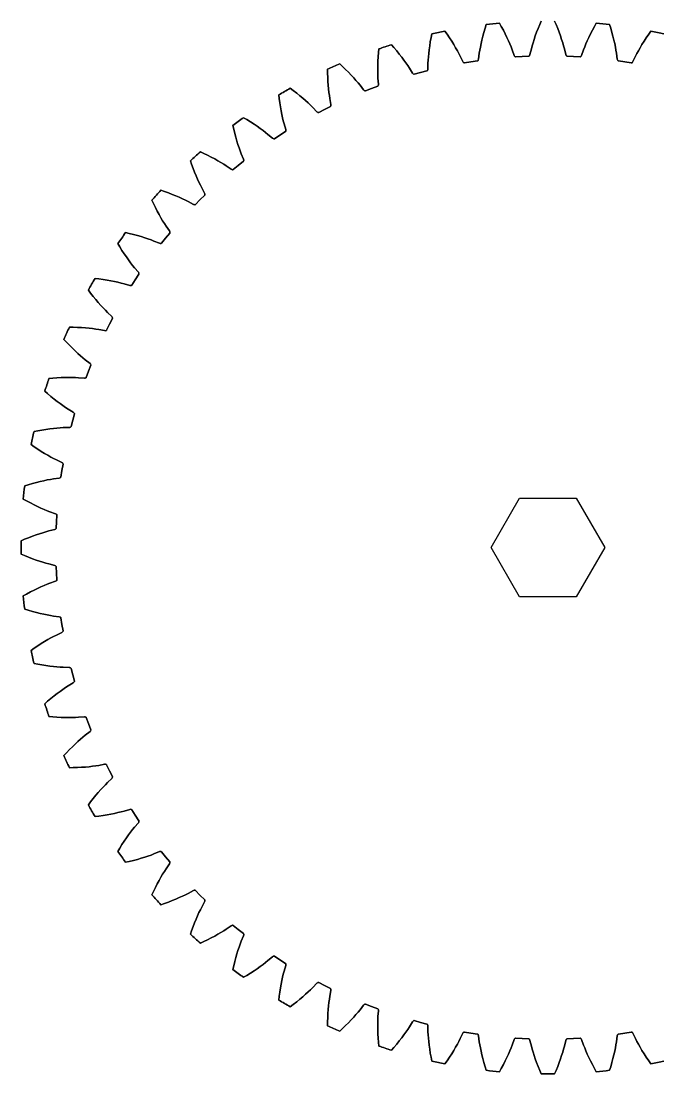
# Model space of a CAD drawing. Header units: millimetres. Extents: x 6 to 165, y 3 to 136.
# Drawn here: x 88.1 to 125.9, y 3.4 to 65.3 of the extents above; entities that cross this region are included whole.
import ezdxf

# ---------------------------------------------------------------- set-up
doc = ezdxf.new("R2010")
doc.units = ezdxf.units.MM
doc.layers.add('layer3', color=7, linetype='Continuous')

msp = doc.modelspace()

# ---------------------------------------------------------------- linework, layer by layer
at = {"color": 1}
msp.add_lwpolyline([(117.378, 31.452), (115.705, 34.35), (117.378, 37.249), (120.724, 37.249), (122.398, 34.35), (120.724, 31.452)], close=True, dxfattribs=at)
at = {"layer": 'layer3', "color": 1}
for points in [[(113.119, 64.572), (112.991, 64.752), (113.119, 64.572), (113.261, 64.363), (113.393, 64.16), (113.514, 63.966), (113.624, 63.78), (113.725, 63.601), (113.815, 63.433), (113.897, 63.273), (114.049, 62.957), (114.075, 62.918), (114.1, 62.893), (114.124, 62.881), (114.141, 62.881), (114.522, 62.944), (114.905, 63.002), (114.921, 63.007), (114.94, 63.026), (114.956, 63.057), (114.969, 63.102), (115.016, 63.451), (115.044, 63.628), (115.078, 63.816), (115.119, 64.017), (115.166, 64.228), (115.221, 64.449), (115.283, 64.683), (115.354, 64.926), (115.42, 65.137), (115.354, 64.926), (115.283, 64.683), (115.221, 64.449), (115.166, 64.228), (115.119, 64.017), (115.078, 63.816), (115.044, 63.628), (115.016, 63.451), (114.969, 63.102), (114.956, 63.057), (114.94, 63.026), (114.921, 63.007), (114.905, 63.002), (114.522, 62.944), (114.141, 62.881), (114.124, 62.881), (114.1, 62.893), (114.075, 62.918), (114.049, 62.957), (113.897, 63.273), (113.815, 63.433), (113.725, 63.601), (113.624, 63.78), (113.514, 63.966), (113.393, 64.16), (113.261, 64.363)], [(116.31, 65.026), (116.202, 65.219), (116.31, 65.026), (116.43, 64.803), (116.54, 64.588), (116.64, 64.383), (116.73, 64.186), (116.812, 63.998), (116.884, 63.821), (116.948, 63.654), (117.066, 63.323), (117.088, 63.282), (117.111, 63.254), (117.133, 63.24), (117.15, 63.238), (117.536, 63.261), (117.922, 63.279), (117.939, 63.282), (117.96, 63.298), (117.979, 63.328), (117.997, 63.372), (118.079, 63.713), (118.126, 63.886), (118.179, 64.069), (118.241, 64.265), (118.31, 64.47), (118.388, 64.685), (118.475, 64.911), (118.571, 65.145), (118.658, 65.348), (118.571, 65.145), (118.475, 64.911), (118.388, 64.685), (118.31, 64.47), (118.241, 64.265), (118.179, 64.069), (118.126, 63.886), (118.079, 63.713), (117.997, 63.372), (117.979, 63.328), (117.96, 63.298), (117.939, 63.282), (117.922, 63.279), (117.536, 63.261), (117.15, 63.238), (117.133, 63.24), (117.111, 63.254), (117.088, 63.282), (117.066, 63.323), (116.948, 63.654), (116.884, 63.821), (116.812, 63.998), (116.73, 64.186), (116.64, 64.383), (116.54, 64.588), (116.43, 64.803)], [(119.532, 65.145), (119.444, 65.348), (119.532, 65.145), (119.628, 64.911), (119.715, 64.685), (119.792, 64.47), (119.861, 64.265), (119.923, 64.069), (119.976, 63.886), (120.023, 63.713), (120.106, 63.372), (120.123, 63.328), (120.143, 63.298), (120.164, 63.282), (120.18, 63.279), (120.566, 63.261), (120.952, 63.238), (120.969, 63.24), (120.992, 63.254), (121.014, 63.282), (121.036, 63.323), (121.154, 63.654), (121.218, 63.821), (121.291, 63.998), (121.372, 64.186), (121.463, 64.383), (121.562, 64.588), (121.672, 64.803), (121.792, 65.026), (121.901, 65.219), (121.792, 65.026), (121.672, 64.803), (121.562, 64.588), (121.463, 64.383), (121.372, 64.186), (121.291, 63.998), (121.218, 63.821), (121.154, 63.654), (121.036, 63.323), (121.014, 63.282), (120.992, 63.254), (120.969, 63.24), (120.952, 63.238), (120.566, 63.261), (120.18, 63.279), (120.164, 63.282), (120.143, 63.298), (120.123, 63.328), (120.106, 63.372), (120.023, 63.713), (119.976, 63.886), (119.923, 64.069), (119.861, 64.265), (119.792, 64.47), (119.715, 64.685), (119.628, 64.911)], [(122.748, 64.926), (122.682, 65.137), (122.748, 64.926), (122.819, 64.683), (122.882, 64.449), (122.936, 64.228), (122.984, 64.017), (123.025, 63.816), (123.059, 63.628), (123.087, 63.451), (123.133, 63.102), (123.146, 63.057), (123.163, 63.026), (123.182, 63.007), (123.198, 63.002), (123.58, 62.944), (123.962, 62.881), (123.978, 62.881), (124.002, 62.893), (124.027, 62.918), (124.054, 62.957), (124.206, 63.273), (124.287, 63.433), (124.377, 63.601), (124.478, 63.78), (124.589, 63.966), (124.709, 64.16), (124.841, 64.363), (124.984, 64.572), (125.112, 64.752), (124.984, 64.572), (124.841, 64.363), (124.709, 64.16), (124.589, 63.966), (124.478, 63.78), (124.377, 63.601), (124.287, 63.433), (124.206, 63.273), (124.054, 62.957), (124.027, 62.918), (124.002, 62.893), (123.978, 62.881), (123.962, 62.881), (123.58, 62.944), (123.198, 63.002), (123.182, 63.007), (123.163, 63.026), (123.146, 63.057), (123.133, 63.102), (123.087, 63.451), (123.059, 63.628), (123.025, 63.816), (122.984, 64.017), (122.936, 64.228), (122.882, 64.449), (122.819, 64.683)], [(109.992, 63.786), (109.846, 63.952), (109.992, 63.786), (110.156, 63.593), (110.308, 63.405), (110.448, 63.225), (110.577, 63.051), (110.697, 62.884), (110.804, 62.726), (110.902, 62.576), (111.086, 62.277), (111.116, 62.241), (111.144, 62.219), (111.169, 62.21), (111.185, 62.212), (111.558, 62.314), (111.933, 62.412), (111.948, 62.418), (111.965, 62.439), (111.978, 62.472), (111.986, 62.518), (111.996, 62.869), (112.005, 63.048), (112.02, 63.239), (112.039, 63.443), (112.064, 63.658), (112.095, 63.884), (112.133, 64.123), (112.179, 64.372), (112.222, 64.589), (112.179, 64.372), (112.133, 64.123), (112.095, 63.884), (112.064, 63.658), (112.039, 63.443), (112.02, 63.239), (112.005, 63.048), (111.996, 62.869), (111.986, 62.518), (111.978, 62.472), (111.965, 62.439), (111.948, 62.418), (111.933, 62.412), (111.558, 62.314), (111.185, 62.212), (111.169, 62.21), (111.144, 62.219), (111.116, 62.241), (111.086, 62.277), (110.902, 62.576), (110.804, 62.726), (110.697, 62.884), (110.577, 63.051), (110.448, 63.225), (110.308, 63.405), (110.156, 63.593)], [(106.965, 62.678), (106.802, 62.828), (106.965, 62.678), (107.148, 62.503), (107.319, 62.332), (107.477, 62.168), (107.624, 62.008), (107.76, 61.855), (107.883, 61.709), (107.996, 61.57), (108.21, 61.291), (108.244, 61.259), (108.274, 61.24), (108.3, 61.233), (108.316, 61.237), (108.676, 61.378), (109.038, 61.514), (109.053, 61.522), (109.068, 61.544), (109.077, 61.579), (109.08, 61.625), (109.053, 61.976), (109.044, 62.155), (109.038, 62.346), (109.037, 62.551), (109.039, 62.767), (109.046, 62.995), (109.059, 63.237), (109.078, 63.489), (109.099, 63.709), (109.078, 63.489), (109.059, 63.237), (109.046, 62.995), (109.039, 62.767), (109.037, 62.551), (109.038, 62.346), (109.044, 62.155), (109.053, 61.976), (109.08, 61.625), (109.077, 61.579), (109.068, 61.544), (109.053, 61.522), (109.038, 61.514), (108.676, 61.378), (108.316, 61.237), (108.3, 61.233), (108.274, 61.24), (108.244, 61.259), (108.21, 61.291), (107.996, 61.57), (107.883, 61.709), (107.76, 61.855), (107.624, 62.008), (107.477, 62.168), (107.319, 62.332), (107.148, 62.503)], [(104.07, 61.26), (103.893, 61.392), (104.07, 61.26), (104.27, 61.105), (104.458, 60.953), (104.633, 60.805), (104.795, 60.662), (104.947, 60.524), (105.085, 60.392), (105.211, 60.265), (105.454, 60.011), (105.491, 59.982), (105.522, 59.966), (105.549, 59.962), (105.565, 59.967), (105.908, 60.145), (106.254, 60.318), (106.267, 60.328), (106.28, 60.352), (106.286, 60.387), (106.284, 60.434), (106.221, 60.779), (106.193, 60.956), (106.167, 61.146), (106.144, 61.349), (106.124, 61.565), (106.107, 61.793), (106.095, 62.034), (106.087, 62.287), (106.084, 62.508), (106.087, 62.287), (106.095, 62.034), (106.107, 61.793), (106.124, 61.565), (106.144, 61.349), (106.167, 61.146), (106.193, 60.956), (106.221, 60.779), (106.284, 60.434), (106.286, 60.387), (106.28, 60.352), (106.267, 60.328), (106.254, 60.318), (105.908, 60.145), (105.565, 59.967), (105.549, 59.962), (105.522, 59.966), (105.491, 59.982), (105.454, 60.011), (105.211, 60.265), (105.085, 60.392), (104.947, 60.524), (104.795, 60.662), (104.633, 60.805), (104.458, 60.953), (104.27, 61.105)], [(101.339, 59.546), (101.149, 59.659), (101.339, 59.546), (101.555, 59.413), (101.758, 59.281), (101.946, 59.153), (102.123, 59.028), (102.288, 58.906), (102.439, 58.789), (102.578, 58.676), (102.846, 58.449), (102.886, 58.424), (102.919, 58.411), (102.946, 58.41), (102.961, 58.417), (103.284, 58.63), (103.61, 58.839), (103.622, 58.85), (103.632, 58.874), (103.634, 58.91), (103.627, 58.956), (103.528, 59.293), (103.482, 59.467), (103.437, 59.652), (103.392, 59.852), (103.35, 60.065), (103.309, 60.289), (103.272, 60.528), (103.238, 60.779), (103.212, 60.999), (103.238, 60.779), (103.272, 60.528), (103.309, 60.289), (103.35, 60.065), (103.392, 59.852), (103.437, 59.652), (103.482, 59.467), (103.528, 59.293), (103.627, 58.956), (103.634, 58.91), (103.632, 58.874), (103.622, 58.85), (103.61, 58.839), (103.284, 58.63), (102.961, 58.417), (102.946, 58.41), (102.919, 58.411), (102.886, 58.424), (102.846, 58.449), (102.578, 58.676), (102.439, 58.789), (102.288, 58.906), (102.123, 59.028), (101.946, 59.153), (101.758, 59.281), (101.555, 59.413)], [(98.803, 57.557), (98.602, 57.649), (98.803, 57.557), (99.031, 57.447), (99.246, 57.337), (99.448, 57.23), (99.636, 57.124), (99.813, 57.019), (99.975, 56.919), (100.126, 56.821), (100.416, 56.623), (100.458, 56.602), (100.492, 56.593), (100.519, 56.595), (100.533, 56.604), (100.832, 56.849), (101.134, 57.09), (101.146, 57.103), (101.153, 57.128), (101.151, 57.164), (101.14, 57.209), (101.006, 57.534), (100.942, 57.702), (100.878, 57.881), (100.812, 58.076), (100.748, 58.283), (100.684, 58.502), (100.622, 58.735), (100.562, 58.981), (100.513, 59.197), (100.562, 58.981), (100.622, 58.735), (100.684, 58.502), (100.748, 58.283), (100.812, 58.076), (100.878, 57.881), (100.942, 57.702), (101.006, 57.534), (101.14, 57.209), (101.151, 57.164), (101.153, 57.128), (101.146, 57.103), (101.134, 57.09), (100.832, 56.849), (100.533, 56.604), (100.519, 56.595), (100.492, 56.593), (100.458, 56.602), (100.416, 56.623), (100.126, 56.821), (99.975, 56.919), (99.813, 57.019), (99.636, 57.124), (99.448, 57.23), (99.246, 57.337), (99.031, 57.447)], [(98.856, 55.093), (98.58, 54.821), (98.856, 55.093), (98.866, 55.106), (98.87, 55.133), (98.865, 55.168), (98.849, 55.212), (98.682, 55.521), (98.6, 55.681), (98.518, 55.853), (98.432, 56.039), (98.346, 56.238), (98.261, 56.449), (98.174, 56.675), (98.089, 56.914), (98.018, 57.123), (98.089, 56.914), (98.174, 56.675), (98.261, 56.449), (98.346, 56.238), (98.432, 56.039), (98.518, 55.853), (98.6, 55.681), (98.682, 55.521), (98.849, 55.212), (98.865, 55.168), (98.87, 55.133), (98.866, 55.106)], [(96.488, 55.313), (96.278, 55.384), (96.488, 55.313), (96.726, 55.228), (96.952, 55.141), (97.163, 55.055), (97.362, 54.969), (97.549, 54.884), (97.721, 54.801), (97.881, 54.72), (98.19, 54.553), (98.234, 54.537), (98.269, 54.531), (98.295, 54.536), (98.309, 54.546), (98.58, 54.821), (98.309, 54.546), (98.295, 54.536), (98.269, 54.531), (98.234, 54.537), (98.19, 54.553), (97.881, 54.72), (97.721, 54.801), (97.549, 54.884), (97.362, 54.969), (97.163, 55.055), (96.952, 55.141), (96.726, 55.228)], [(94.42, 52.84), (94.205, 52.888), (94.42, 52.84), (94.666, 52.78), (94.9, 52.717), (95.119, 52.654), (95.326, 52.589), (95.52, 52.524), (95.7, 52.46), (95.867, 52.395), (96.192, 52.262), (96.238, 52.25), (96.273, 52.249), (96.299, 52.256), (96.311, 52.267), (96.553, 52.569), (96.798, 52.868), (96.807, 52.883), (96.808, 52.909), (96.799, 52.944), (96.779, 52.986), (96.58, 53.276), (96.483, 53.426), (96.382, 53.589), (96.278, 53.765), (96.172, 53.954), (96.064, 54.155), (95.955, 54.371), (95.845, 54.599), (95.753, 54.8), (95.845, 54.599), (95.955, 54.371), (96.064, 54.155), (96.172, 53.954), (96.278, 53.765), (96.382, 53.589), (96.483, 53.426), (96.58, 53.276), (96.779, 52.986), (96.799, 52.944), (96.808, 52.909), (96.807, 52.883), (96.798, 52.868), (96.553, 52.569), (96.311, 52.267), (96.299, 52.256), (96.273, 52.249), (96.238, 52.25), (96.192, 52.262), (95.867, 52.395), (95.7, 52.46), (95.52, 52.524), (95.326, 52.589), (95.119, 52.654), (94.9, 52.717), (94.666, 52.78)], [(92.623, 50.164), (92.403, 50.189), (92.623, 50.164), (92.874, 50.13), (93.112, 50.092), (93.337, 50.052), (93.549, 50.009), (93.75, 49.965), (93.935, 49.919), (94.108, 49.873), (94.445, 49.774), (94.492, 49.768), (94.527, 49.77), (94.552, 49.78), (94.563, 49.792), (94.772, 50.118), (94.984, 50.441), (94.991, 50.456), (94.99, 50.483), (94.978, 50.516), (94.953, 50.556), (94.725, 50.823), (94.613, 50.963), (94.496, 51.114), (94.373, 51.279), (94.248, 51.455), (94.12, 51.644), (93.989, 51.847), (93.855, 52.062), (93.743, 52.253), (93.855, 52.062), (93.989, 51.847), (94.12, 51.644), (94.248, 51.455), (94.373, 51.279), (94.496, 51.114), (94.613, 50.963), (94.725, 50.823), (94.953, 50.556), (94.978, 50.516), (94.99, 50.483), (94.991, 50.456), (94.984, 50.441), (94.772, 50.118), (94.563, 49.792), (94.552, 49.78), (94.527, 49.77), (94.492, 49.768), (94.445, 49.774), (94.108, 49.873), (93.935, 49.919), (93.75, 49.965), (93.549, 50.009), (93.337, 50.052), (93.112, 50.092), (92.874, 50.13)], [(91.114, 47.315), (90.893, 47.317), (91.114, 47.315), (91.368, 47.307), (91.609, 47.295), (91.837, 47.278), (92.052, 47.258), (92.256, 47.235), (92.445, 47.209), (92.622, 47.181), (92.968, 47.118), (93.015, 47.116), (93.05, 47.122), (93.073, 47.134), (93.083, 47.148), (93.257, 47.494), (93.434, 47.837), (93.44, 47.853), (93.436, 47.879), (93.42, 47.911), (93.391, 47.948), (93.137, 48.19), (93.01, 48.317), (92.878, 48.455), (92.739, 48.606), (92.596, 48.769), (92.449, 48.943), (92.297, 49.131), (92.142, 49.332), (92.01, 49.509), (92.142, 49.332), (92.297, 49.131), (92.449, 48.943), (92.596, 48.769), (92.739, 48.606), (92.878, 48.455), (93.01, 48.317), (93.137, 48.19), (93.391, 47.948), (93.42, 47.911), (93.436, 47.879), (93.44, 47.853), (93.434, 47.837), (93.257, 47.494), (93.083, 47.148), (93.073, 47.134), (93.05, 47.122), (93.015, 47.116), (92.968, 47.118), (92.622, 47.181), (92.445, 47.209), (92.256, 47.235), (92.052, 47.258), (91.837, 47.278), (91.609, 47.295), (91.368, 47.307)], [(89.912, 44.324), (89.692, 44.303), (89.912, 44.324), (90.165, 44.342), (90.406, 44.355), (90.634, 44.363), (90.851, 44.365), (91.056, 44.363), (91.247, 44.357), (91.426, 44.348), (91.776, 44.321), (91.823, 44.325), (91.857, 44.334), (91.88, 44.349), (91.888, 44.363), (92.024, 44.725), (92.165, 45.085), (92.169, 45.102), (92.162, 45.128), (92.143, 45.158), (92.11, 45.191), (91.832, 45.406), (91.693, 45.519), (91.547, 45.642), (91.393, 45.778), (91.234, 45.925), (91.07, 46.083), (90.899, 46.254), (90.724, 46.437), (90.574, 46.599), (90.724, 46.437), (90.899, 46.254), (91.07, 46.083), (91.234, 45.925), (91.393, 45.778), (91.547, 45.642), (91.693, 45.519), (91.832, 45.406), (92.11, 45.191), (92.143, 45.158), (92.162, 45.128), (92.169, 45.102), (92.165, 45.085), (92.024, 44.725), (91.888, 44.363), (91.88, 44.349), (91.857, 44.334), (91.823, 44.325), (91.776, 44.321), (91.426, 44.348), (91.247, 44.357), (91.056, 44.363), (90.851, 44.365), (90.634, 44.363), (90.406, 44.355), (90.165, 44.342)], [(89.03, 41.223), (88.813, 41.179), (89.03, 41.223), (89.279, 41.268), (89.518, 41.306), (89.744, 41.337), (89.959, 41.363), (90.163, 41.382), (90.353, 41.396), (90.532, 41.406), (90.883, 41.416), (90.93, 41.424), (90.963, 41.437), (90.983, 41.454), (90.99, 41.469), (91.088, 41.843), (91.19, 42.216), (91.192, 42.233), (91.183, 42.258), (91.16, 42.286), (91.125, 42.316), (90.825, 42.5), (90.675, 42.598), (90.517, 42.705), (90.35, 42.824), (90.177, 42.953), (89.996, 43.093), (89.809, 43.246), (89.615, 43.409), (89.449, 43.556), (89.615, 43.409), (89.809, 43.246), (89.996, 43.093), (90.177, 42.953), (90.35, 42.824), (90.517, 42.705), (90.675, 42.598), (90.825, 42.5), (91.125, 42.316), (91.16, 42.286), (91.183, 42.258), (91.192, 42.233), (91.19, 42.216), (91.088, 41.843), (90.99, 41.469), (90.983, 41.454), (90.963, 41.437), (90.93, 41.424), (90.883, 41.416), (90.532, 41.406), (90.353, 41.396), (90.163, 41.382), (89.959, 41.363), (89.744, 41.337), (89.518, 41.306), (89.279, 41.268)], [(88.476, 38.047), (88.265, 37.981), (88.476, 38.047), (88.719, 38.118), (88.952, 38.181), (89.174, 38.236), (89.385, 38.283), (89.586, 38.324), (89.774, 38.358), (89.951, 38.386), (90.299, 38.433), (90.344, 38.446), (90.376, 38.462), (90.395, 38.481), (90.4, 38.497), (90.458, 38.879), (90.521, 39.261), (90.521, 39.278), (90.509, 39.301), (90.484, 39.327), (90.445, 39.353), (90.128, 39.505), (89.969, 39.586), (89.8, 39.677), (89.622, 39.778), (89.435, 39.888), (89.242, 40.008), (89.039, 40.14), (88.83, 40.283), (88.649, 40.411), (88.83, 40.283), (89.039, 40.14), (89.242, 40.008), (89.435, 39.888), (89.622, 39.778), (89.8, 39.677), (89.969, 39.586), (90.128, 39.505), (90.445, 39.353), (90.484, 39.327), (90.509, 39.301), (90.521, 39.278), (90.521, 39.261), (90.458, 38.879), (90.4, 38.497), (90.395, 38.481), (90.376, 38.462), (90.344, 38.446), (90.299, 38.433), (89.951, 38.386), (89.774, 38.358), (89.586, 38.324), (89.385, 38.283), (89.174, 38.236), (88.952, 38.181), (88.719, 38.118)], [(88.257, 34.831), (88.054, 34.743), (88.257, 34.831), (88.491, 34.927), (88.717, 35.014), (88.931, 35.091), (89.136, 35.161), (89.332, 35.222), (89.516, 35.276), (89.689, 35.322), (90.03, 35.405), (90.073, 35.422), (90.103, 35.442), (90.12, 35.463), (90.123, 35.479), (90.141, 35.866), (90.164, 36.252), (90.162, 36.268), (90.148, 36.291), (90.12, 36.313), (90.079, 36.335), (89.748, 36.453), (89.581, 36.518), (89.404, 36.59), (89.216, 36.672), (89.019, 36.762), (88.814, 36.862), (88.598, 36.972), (88.375, 37.091), (88.182, 37.2), (88.375, 37.091), (88.598, 36.972), (88.814, 36.862), (89.019, 36.762), (89.216, 36.672), (89.404, 36.59), (89.581, 36.518), (89.748, 36.453), (90.079, 36.335), (90.12, 36.313), (90.148, 36.291), (90.162, 36.268), (90.164, 36.252), (90.141, 35.866), (90.123, 35.479), (90.12, 35.463), (90.103, 35.442), (90.073, 35.422), (90.03, 35.405), (89.689, 35.322), (89.516, 35.276), (89.332, 35.222), (89.136, 35.161), (88.931, 35.091), (88.717, 35.014), (88.491, 34.927)], [(88.375, 31.61), (88.182, 31.501), (88.375, 31.61), (88.598, 31.729), (88.814, 31.839), (89.019, 31.939), (89.216, 32.029), (89.404, 32.111), (89.581, 32.183), (89.748, 32.248), (90.079, 32.366), (90.12, 32.388), (90.148, 32.41), (90.162, 32.433), (90.164, 32.449), (90.141, 32.835), (90.123, 33.222), (90.12, 33.238), (90.103, 33.259), (90.073, 33.279), (90.03, 33.296), (89.689, 33.379), (89.516, 33.425), (89.332, 33.479), (89.136, 33.54), (88.931, 33.61), (88.717, 33.687), (88.491, 33.774), (88.257, 33.87), (88.054, 33.958), (88.257, 33.87), (88.491, 33.774), (88.717, 33.687), (88.931, 33.61), (89.136, 33.54), (89.332, 33.479), (89.516, 33.425), (89.689, 33.379), (90.03, 33.296), (90.073, 33.279), (90.103, 33.259), (90.12, 33.238), (90.123, 33.222), (90.141, 32.835), (90.164, 32.449), (90.162, 32.433), (90.148, 32.41), (90.12, 32.388), (90.079, 32.366), (89.748, 32.248), (89.581, 32.183), (89.404, 32.111), (89.216, 32.029), (89.019, 31.939), (88.814, 31.839), (88.598, 31.729)], [(88.83, 28.418), (88.649, 28.29), (88.83, 28.418), (89.039, 28.561), (89.242, 28.692), (89.435, 28.813), (89.622, 28.923), (89.8, 29.024), (89.969, 29.115), (90.128, 29.196), (90.445, 29.348), (90.484, 29.374), (90.509, 29.4), (90.521, 29.423), (90.521, 29.44), (90.458, 29.822), (90.4, 30.204), (90.395, 30.22), (90.376, 30.239), (90.344, 30.255), (90.299, 30.268), (89.951, 30.315), (89.774, 30.343), (89.586, 30.377), (89.385, 30.418), (89.174, 30.465), (88.952, 30.52), (88.719, 30.583), (88.476, 30.654), (88.265, 30.72), (88.476, 30.654), (88.719, 30.583), (88.952, 30.52), (89.174, 30.465), (89.385, 30.418), (89.586, 30.377), (89.774, 30.343), (89.951, 30.315), (90.299, 30.268), (90.344, 30.255), (90.376, 30.239), (90.395, 30.22), (90.4, 30.204), (90.458, 29.822), (90.521, 29.44), (90.521, 29.423), (90.509, 29.4), (90.484, 29.374), (90.445, 29.348), (90.128, 29.196), (89.969, 29.115), (89.8, 29.024), (89.622, 28.923), (89.435, 28.813), (89.242, 28.692), (89.039, 28.561)], [(89.615, 25.292), (89.449, 25.145), (89.615, 25.292), (89.809, 25.455), (89.996, 25.608), (90.177, 25.748), (90.35, 25.877), (90.517, 25.996), (90.675, 26.103), (90.825, 26.201), (91.125, 26.385), (91.16, 26.415), (91.183, 26.443), (91.192, 26.468), (91.19, 26.485), (91.088, 26.858), (90.99, 27.232), (90.983, 27.247), (90.963, 27.264), (90.93, 27.277), (90.883, 27.285), (90.532, 27.295), (90.353, 27.305), (90.163, 27.319), (89.959, 27.338), (89.744, 27.364), (89.518, 27.395), (89.279, 27.433), (89.03, 27.478), (88.813, 27.522), (89.03, 27.478), (89.279, 27.433), (89.518, 27.395), (89.744, 27.364), (89.959, 27.338), (90.163, 27.319), (90.353, 27.305), (90.532, 27.295), (90.883, 27.285), (90.93, 27.277), (90.963, 27.264), (90.983, 27.247), (90.99, 27.232), (91.088, 26.858), (91.19, 26.485), (91.192, 26.468), (91.183, 26.443), (91.16, 26.415), (91.125, 26.385), (90.825, 26.201), (90.675, 26.103), (90.517, 25.996), (90.35, 25.877), (90.177, 25.748), (89.996, 25.608), (89.809, 25.455)], [(90.724, 22.264), (90.574, 22.102), (90.724, 22.264), (90.899, 22.447), (91.07, 22.618), (91.234, 22.776), (91.393, 22.923), (91.547, 23.059), (91.693, 23.182), (91.832, 23.295), (92.11, 23.51), (92.143, 23.543), (92.162, 23.573), (92.169, 23.599), (92.165, 23.616), (92.024, 23.976), (91.888, 24.338), (91.88, 24.352), (91.857, 24.367), (91.823, 24.376), (91.776, 24.38), (91.426, 24.353), (91.247, 24.344), (91.056, 24.338), (90.851, 24.336), (90.634, 24.338), (90.406, 24.346), (90.165, 24.359), (89.912, 24.377), (89.692, 24.398), (89.912, 24.377), (90.165, 24.359), (90.406, 24.346), (90.634, 24.338), (90.851, 24.336), (91.056, 24.338), (91.247, 24.344), (91.426, 24.353), (91.776, 24.38), (91.823, 24.376), (91.857, 24.367), (91.88, 24.352), (91.888, 24.338), (92.024, 23.976), (92.165, 23.616), (92.169, 23.599), (92.162, 23.573), (92.143, 23.543), (92.11, 23.51), (91.832, 23.295), (91.693, 23.182), (91.547, 23.059), (91.393, 22.923), (91.234, 22.776), (91.07, 22.618), (90.899, 22.447)], [(92.142, 19.369), (92.01, 19.192), (92.142, 19.369), (92.297, 19.57), (92.449, 19.758), (92.596, 19.932), (92.739, 20.095), (92.878, 20.246), (93.01, 20.384), (93.137, 20.511), (93.391, 20.753), (93.42, 20.79), (93.436, 20.822), (93.44, 20.848), (93.434, 20.864), (93.257, 21.207), (93.083, 21.553), (93.073, 21.567), (93.05, 21.579), (93.015, 21.585), (92.968, 21.583), (92.622, 21.52), (92.445, 21.492), (92.256, 21.466), (92.052, 21.443), (91.837, 21.423), (91.609, 21.406), (91.368, 21.394), (91.114, 21.386), (90.893, 21.384), (91.114, 21.386), (91.368, 21.394), (91.609, 21.406), (91.837, 21.423), (92.052, 21.443), (92.256, 21.466), (92.445, 21.492), (92.622, 21.52), (92.968, 21.583), (93.015, 21.585), (93.05, 21.579), (93.073, 21.567), (93.083, 21.553), (93.257, 21.207), (93.434, 20.864), (93.44, 20.848), (93.436, 20.822), (93.42, 20.79), (93.391, 20.753), (93.137, 20.511), (93.01, 20.384), (92.878, 20.246), (92.739, 20.095), (92.596, 19.932), (92.449, 19.758), (92.297, 19.57)], [(93.855, 16.639), (93.743, 16.448), (93.855, 16.639), (93.989, 16.854), (94.12, 17.057), (94.248, 17.246), (94.373, 17.422), (94.496, 17.587), (94.613, 17.738), (94.725, 17.878), (94.953, 18.145), (94.978, 18.185), (94.99, 18.218), (94.991, 18.245), (94.984, 18.26), (94.772, 18.583), (94.563, 18.909), (94.552, 18.921), (94.527, 18.931), (94.492, 18.933), (94.445, 18.927), (94.108, 18.828), (93.935, 18.781), (93.75, 18.736), (93.549, 18.692), (93.337, 18.649), (93.112, 18.609), (92.874, 18.571), (92.623, 18.537), (92.403, 18.512), (92.623, 18.537), (92.874, 18.571), (93.112, 18.609), (93.337, 18.649), (93.549, 18.692), (93.75, 18.736), (93.935, 18.781), (94.108, 18.828), (94.445, 18.927), (94.492, 18.933), (94.527, 18.931), (94.552, 18.921), (94.563, 18.909), (94.772, 18.583), (94.984, 18.26), (94.991, 18.245), (94.99, 18.218), (94.978, 18.185), (94.953, 18.145), (94.725, 17.878), (94.613, 17.738), (94.496, 17.587), (94.373, 17.422), (94.248, 17.246), (94.12, 17.057), (93.989, 16.854)], [(95.845, 14.102), (95.753, 13.901), (95.845, 14.102), (95.955, 14.33), (96.064, 14.546), (96.172, 14.747), (96.278, 14.936), (96.382, 15.112), (96.483, 15.275), (96.58, 15.425), (96.779, 15.715), (96.799, 15.757), (96.808, 15.792), (96.807, 15.818), (96.798, 15.833), (96.553, 16.132), (96.311, 16.434), (96.299, 16.445), (96.273, 16.452), (96.238, 16.451), (96.192, 16.439), (95.867, 16.305), (95.7, 16.241), (95.52, 16.177), (95.326, 16.112), (95.119, 16.047), (94.9, 15.984), (94.666, 15.921), (94.42, 15.861), (94.205, 15.813), (94.42, 15.861), (94.666, 15.921), (94.9, 15.984), (95.119, 16.047), (95.326, 16.112), (95.52, 16.177), (95.7, 16.241), (95.867, 16.305), (96.192, 16.439), (96.238, 16.451), (96.273, 16.452), (96.299, 16.445), (96.311, 16.434), (96.553, 16.132), (96.798, 15.833), (96.807, 15.818), (96.808, 15.792), (96.799, 15.757), (96.779, 15.715), (96.58, 15.425), (96.483, 15.275), (96.382, 15.112), (96.278, 14.936), (96.172, 14.747), (96.064, 14.546), (95.955, 14.33)], [(98.089, 11.787), (98.018, 11.578), (98.089, 11.787), (98.174, 12.026), (98.261, 12.252), (98.346, 12.463), (98.432, 12.662), (98.518, 12.848), (98.6, 13.02), (98.682, 13.18), (98.849, 13.489), (98.865, 13.533), (98.87, 13.568), (98.866, 13.595), (98.856, 13.608), (98.58, 13.88), (98.309, 14.155), (98.295, 14.165), (98.269, 14.17), (98.234, 14.164), (98.19, 14.148), (97.881, 13.981), (97.721, 13.9), (97.549, 13.817), (97.362, 13.732), (97.163, 13.646), (96.952, 13.56), (96.726, 13.473), (96.488, 13.388), (96.278, 13.317), (96.488, 13.388), (96.726, 13.473), (96.952, 13.56), (97.163, 13.646), (97.362, 13.732), (97.549, 13.817), (97.721, 13.9), (97.881, 13.981), (98.19, 14.148), (98.234, 14.164), (98.269, 14.17), (98.295, 14.165), (98.309, 14.155), (98.58, 13.88), (98.856, 13.608), (98.866, 13.595), (98.87, 13.568), (98.865, 13.533), (98.849, 13.489), (98.682, 13.18), (98.6, 13.02), (98.518, 12.848), (98.432, 12.662), (98.346, 12.463), (98.261, 12.252), (98.174, 12.026)], [(100.562, 9.72), (100.513, 9.504), (100.562, 9.72), (100.622, 9.966), (100.684, 10.199), (100.748, 10.418), (100.812, 10.625), (100.878, 10.82), (100.942, 10.999), (101.006, 11.167), (101.14, 11.492), (101.151, 11.537), (101.153, 11.573), (101.146, 11.598), (101.134, 11.611), (100.832, 11.852), (100.533, 12.097), (100.519, 12.106), (100.492, 12.108), (100.458, 12.099), (100.416, 12.078), (100.126, 11.88), (99.975, 11.782), (99.813, 11.682), (99.636, 11.577), (99.448, 11.471), (99.246, 11.364), (99.031, 11.254), (98.803, 11.144), (98.602, 11.052), (98.803, 11.144), (99.031, 11.254), (99.246, 11.364), (99.448, 11.471), (99.636, 11.577), (99.813, 11.682), (99.975, 11.782), (100.126, 11.88), (100.416, 12.078), (100.458, 12.099), (100.492, 12.108), (100.519, 12.106), (100.533, 12.097), (100.832, 11.852), (101.134, 11.611), (101.146, 11.598), (101.153, 11.573), (101.151, 11.537), (101.14, 11.492), (101.006, 11.167), (100.942, 10.999), (100.878, 10.82), (100.812, 10.625), (100.748, 10.418), (100.684, 10.199), (100.622, 9.966)], [(103.238, 7.922), (103.212, 7.702), (103.238, 7.922), (103.272, 8.173), (103.309, 8.412), (103.35, 8.636), (103.392, 8.849), (103.437, 9.049), (103.482, 9.234), (103.528, 9.408), (103.627, 9.745), (103.634, 9.791), (103.632, 9.827), (103.622, 9.851), (103.61, 9.862), (103.284, 10.071), (102.961, 10.284), (102.946, 10.291), (102.919, 10.29), (102.886, 10.277), (102.846, 10.252), (102.578, 10.025), (102.439, 9.912), (102.288, 9.795), (102.123, 9.673), (101.946, 9.548), (101.758, 9.42), (101.555, 9.288), (101.339, 9.155), (101.149, 9.042), (101.339, 9.155), (101.555, 9.288), (101.758, 9.42), (101.946, 9.548), (102.123, 9.673), (102.288, 9.795), (102.439, 9.912), (102.578, 10.025), (102.846, 10.252), (102.886, 10.277), (102.919, 10.29), (102.946, 10.291), (102.961, 10.284), (103.284, 10.071), (103.61, 9.862), (103.622, 9.851), (103.632, 9.827), (103.634, 9.791), (103.627, 9.745), (103.528, 9.408), (103.482, 9.234), (103.437, 9.049), (103.392, 8.849), (103.35, 8.636), (103.309, 8.412), (103.272, 8.173)], [(106.087, 6.414), (106.084, 6.193), (106.087, 6.414), (106.095, 6.667), (106.107, 6.908), (106.124, 7.136), (106.144, 7.352), (106.167, 7.555), (106.193, 7.745), (106.221, 7.922), (106.284, 8.267), (106.286, 8.314), (106.28, 8.349), (106.267, 8.373), (106.254, 8.383), (105.908, 8.556), (105.565, 8.734), (105.549, 8.739), (105.522, 8.735), (105.491, 8.719), (105.454, 8.69), (105.211, 8.436), (105.085, 8.309), (104.947, 8.177), (104.795, 8.039), (104.633, 7.895), (104.458, 7.748), (104.27, 7.596), (104.07, 7.441), (103.893, 7.309), (104.07, 7.441), (104.27, 7.596), (104.458, 7.748), (104.633, 7.895), (104.795, 8.039), (104.947, 8.177), (105.085, 8.309), (105.211, 8.436), (105.454, 8.69), (105.491, 8.719), (105.522, 8.735), (105.549, 8.739), (105.565, 8.734), (105.908, 8.556), (106.254, 8.383), (106.267, 8.373), (106.28, 8.349), (106.286, 8.314), (106.284, 8.267), (106.221, 7.922), (106.193, 7.745), (106.167, 7.555), (106.144, 7.352), (106.124, 7.136), (106.107, 6.908), (106.095, 6.667)], [(109.078, 5.212), (109.099, 4.991), (109.078, 5.212), (109.059, 5.464), (109.046, 5.706), (109.039, 5.934), (109.037, 6.15), (109.038, 6.355), (109.044, 6.546), (109.053, 6.725), (109.08, 7.076), (109.077, 7.122), (109.068, 7.157), (109.053, 7.179), (109.038, 7.187), (108.676, 7.323), (108.316, 7.464), (108.3, 7.468), (108.274, 7.461), (108.244, 7.442), (108.21, 7.409), (107.996, 7.131), (107.883, 6.992), (107.76, 6.846), (107.624, 6.693), (107.477, 6.533), (107.319, 6.369), (107.148, 6.198), (106.965, 6.023), (106.802, 5.873), (106.965, 6.023), (107.148, 6.198), (107.319, 6.369), (107.477, 6.533), (107.624, 6.693), (107.76, 6.846), (107.883, 6.992), (107.996, 7.131), (108.21, 7.409), (108.244, 7.442), (108.274, 7.461), (108.3, 7.468), (108.316, 7.464), (108.676, 7.323), (109.038, 7.187), (109.053, 7.179), (109.068, 7.157), (109.077, 7.122), (109.08, 7.076), (109.053, 6.725), (109.044, 6.546), (109.038, 6.355), (109.037, 6.15), (109.039, 5.934), (109.046, 5.706), (109.059, 5.464)], [(112.179, 4.329), (112.222, 4.112), (112.179, 4.329), (112.133, 4.578), (112.095, 4.817), (112.064, 5.043), (112.039, 5.258), (112.02, 5.462), (112.005, 5.653), (111.996, 5.832), (111.986, 6.183), (111.978, 6.229), (111.965, 6.262), (111.948, 6.283), (111.933, 6.289), (111.558, 6.387), (111.185, 6.489), (111.169, 6.491), (111.144, 6.482), (111.116, 6.46), (111.086, 6.424), (110.902, 6.125), (110.804, 5.975), (110.697, 5.817), (110.577, 5.65), (110.448, 5.476), (110.308, 5.296), (110.156, 5.108), (109.992, 4.915), (109.846, 4.749), (109.992, 4.915), (110.156, 5.108), (110.308, 5.296), (110.448, 5.476), (110.577, 5.65), (110.697, 5.817), (110.804, 5.975), (110.902, 6.125), (111.086, 6.424), (111.116, 6.46), (111.144, 6.482), (111.169, 6.491), (111.185, 6.489), (111.558, 6.387), (111.933, 6.289), (111.948, 6.283), (111.965, 6.262), (111.978, 6.229), (111.986, 6.183), (111.996, 5.832), (112.005, 5.653), (112.02, 5.462), (112.039, 5.258), (112.064, 5.043), (112.095, 4.817), (112.133, 4.578)], [(115.354, 3.775), (115.42, 3.564), (115.354, 3.775), (115.283, 4.018), (115.221, 4.252), (115.166, 4.473), (115.119, 4.684), (115.078, 4.885), (115.044, 5.073), (115.016, 5.25), (114.969, 5.599), (114.956, 5.644), (114.94, 5.675), (114.921, 5.694), (114.905, 5.699), (114.522, 5.757), (114.141, 5.82), (114.124, 5.82), (114.1, 5.808), (114.075, 5.783), (114.049, 5.744), (113.897, 5.428), (113.815, 5.268), (113.725, 5.1), (113.624, 4.921), (113.514, 4.735), (113.393, 4.541), (113.261, 4.338), (113.119, 4.129), (112.991, 3.949), (113.119, 4.129), (113.261, 4.338), (113.393, 4.541), (113.514, 4.735), (113.624, 4.921), (113.725, 5.1), (113.815, 5.268), (113.897, 5.428), (114.049, 5.744), (114.075, 5.783), (114.1, 5.808), (114.124, 5.82), (114.141, 5.82), (114.522, 5.757), (114.905, 5.699), (114.921, 5.694), (114.94, 5.675), (114.956, 5.644), (114.969, 5.599), (115.016, 5.25), (115.044, 5.073), (115.078, 4.885), (115.119, 4.684), (115.166, 4.473), (115.221, 4.252), (115.283, 4.018)], [(124.984, 4.129), (125.112, 3.949), (124.984, 4.129), (124.841, 4.338), (124.709, 4.541), (124.589, 4.735), (124.478, 4.921), (124.377, 5.1), (124.287, 5.268), (124.206, 5.428), (124.054, 5.744), (124.027, 5.783), (124.002, 5.808), (123.978, 5.82), (123.962, 5.82), (123.58, 5.757), (123.198, 5.699), (123.182, 5.694), (123.163, 5.675), (123.146, 5.644), (123.133, 5.599), (123.087, 5.25), (123.059, 5.073), (123.025, 4.885), (122.984, 4.684), (122.936, 4.473), (122.882, 4.252), (122.819, 4.018), (122.748, 3.775), (122.682, 3.564), (122.748, 3.775), (122.819, 4.018), (122.882, 4.252), (122.936, 4.473), (122.984, 4.684), (123.025, 4.885), (123.059, 5.073), (123.087, 5.25), (123.133, 5.599), (123.146, 5.644), (123.163, 5.675), (123.182, 5.694), (123.198, 5.699), (123.58, 5.757), (123.962, 5.82), (123.978, 5.82), (124.002, 5.808), (124.027, 5.783), (124.054, 5.744), (124.206, 5.428), (124.287, 5.268), (124.377, 5.1), (124.478, 4.921), (124.589, 4.735), (124.709, 4.541), (124.841, 4.338)], [(118.571, 3.556), (118.658, 3.353), (118.571, 3.556), (118.475, 3.79), (118.388, 4.016), (118.31, 4.231), (118.241, 4.436), (118.179, 4.632), (118.126, 4.815), (118.079, 4.988), (117.997, 5.329), (117.979, 5.373), (117.96, 5.403), (117.939, 5.419), (117.922, 5.422), (117.536, 5.44), (117.15, 5.463), (117.133, 5.461), (117.111, 5.447), (117.088, 5.419), (117.066, 5.378), (116.948, 5.047), (116.884, 4.88), (116.812, 4.703), (116.73, 4.515), (116.64, 4.318), (116.54, 4.113), (116.43, 3.898), (116.31, 3.674), (116.202, 3.482), (116.31, 3.674), (116.43, 3.898), (116.54, 4.113), (116.64, 4.318), (116.73, 4.515), (116.812, 4.703), (116.884, 4.88), (116.948, 5.047), (117.066, 5.378), (117.088, 5.419), (117.111, 5.447), (117.133, 5.461), (117.15, 5.463), (117.536, 5.44), (117.922, 5.422), (117.939, 5.419), (117.96, 5.403), (117.979, 5.373), (117.997, 5.329), (118.079, 4.988), (118.126, 4.815), (118.179, 4.632), (118.241, 4.436), (118.31, 4.231), (118.388, 4.016), (118.475, 3.79)], [(121.792, 3.674), (121.901, 3.482), (121.792, 3.674), (121.672, 3.898), (121.562, 4.113), (121.463, 4.318), (121.372, 4.515), (121.291, 4.703), (121.218, 4.88), (121.154, 5.047), (121.036, 5.378), (121.014, 5.419), (120.992, 5.447), (120.969, 5.461), (120.952, 5.463), (120.566, 5.44), (120.18, 5.422), (120.164, 5.419), (120.143, 5.403), (120.123, 5.373), (120.106, 5.329), (120.023, 4.988), (119.976, 4.815), (119.923, 4.632), (119.861, 4.436), (119.792, 4.231), (119.715, 4.016), (119.628, 3.79), (119.532, 3.556), (119.444, 3.353), (119.532, 3.556), (119.628, 3.79), (119.715, 4.016), (119.792, 4.231), (119.861, 4.436), (119.923, 4.632), (119.976, 4.815), (120.023, 4.988), (120.106, 5.329), (120.123, 5.373), (120.143, 5.403), (120.164, 5.419), (120.18, 5.422), (120.566, 5.44), (120.952, 5.463), (120.969, 5.461), (120.992, 5.447), (121.014, 5.419), (121.036, 5.378), (121.154, 5.047), (121.218, 4.88), (121.291, 4.703), (121.372, 4.515), (121.463, 4.318), (121.562, 4.113), (121.672, 3.898)]]:
    msp.add_lwpolyline(points, close=True, dxfattribs=at)
for points in [[(115.42, 65.137, -0.006336), (116.202, 65.219, 0.006336)], [(121.901, 65.219, -0.006336), (122.682, 65.137, 0.006336)], [(112.222, 64.589, -0.006336), (112.991, 64.752, 0.006336)], [(125.112, 64.752, -0.006336), (125.88, 64.589, 0.006336)], [(109.099, 63.709, -0.006336), (109.846, 63.952, 0.006336)], [(106.084, 62.508, -0.006336), (106.802, 62.828, 0.006336)], [(103.212, 60.999, -0.006336), (103.893, 61.392, 0.006336)], [(100.513, 59.197, -0.006336), (101.149, 59.659, 0.006336)], [(98.018, 57.123, -0.006336), (98.602, 57.649, 0.006336)], [(95.753, 54.8, -0.006336), (96.278, 55.384, 0.006336)], [(93.743, 52.253, -0.006336), (94.205, 52.888, 0.006336)], [(92.01, 49.509, -0.006336), (92.403, 50.189, 0.006336)], [(90.574, 46.599, -0.006336), (90.893, 47.317, 0.006336)], [(89.449, 43.556, -0.006336), (89.692, 44.303, 0.006336)], [(88.649, 40.411, -0.006336), (88.813, 41.179, 0.006336)], [(88.182, 37.2, -0.006336), (88.265, 37.981, 0.006336)], [(88.054, 33.958, -0.006336), (88.054, 34.743, 0.006336)], [(88.265, 30.72, -0.006336), (88.182, 31.501, 0.006336)], [(88.813, 27.522, -0.006336), (88.649, 28.29, 0.006336)], [(89.692, 24.398, -0.006336), (89.449, 25.145, 0.006336)], [(90.893, 21.384, -0.006336), (90.574, 22.102, 0.006336)], [(92.403, 18.512, -0.006336), (92.01, 19.192, 0.006336)], [(94.205, 15.813, -0.006336), (93.743, 16.448, 0.006336)], [(96.278, 13.317, -0.006336), (95.753, 13.901, 0.006336)], [(98.602, 11.052, -0.006336), (98.018, 11.578, 0.006336)], [(101.149, 9.042, -0.006336), (100.513, 9.504, 0.006336)], [(103.893, 7.309, -0.006336), (103.212, 7.702, 0.006336)], [(106.802, 5.873, -0.006336), (106.084, 6.193, 0.006336)], [(109.846, 4.749, -0.006336), (109.099, 4.991, 0.006336)], [(112.991, 3.949, -0.006336), (112.222, 4.112, 0.006336)], [(125.88, 4.112, -0.006336), (125.112, 3.949, 0.006336)], [(116.202, 3.482, -0.006336), (115.42, 3.564, 0.006336)], [(119.444, 3.353, -0.006336), (118.658, 3.353, 0.006336)], [(122.682, 3.564, -0.006336), (121.901, 3.482, 0.006336)]]:
    msp.add_lwpolyline(points, format="xyb", close=True, dxfattribs=at)

doc.saveas('drawing.dxf')
